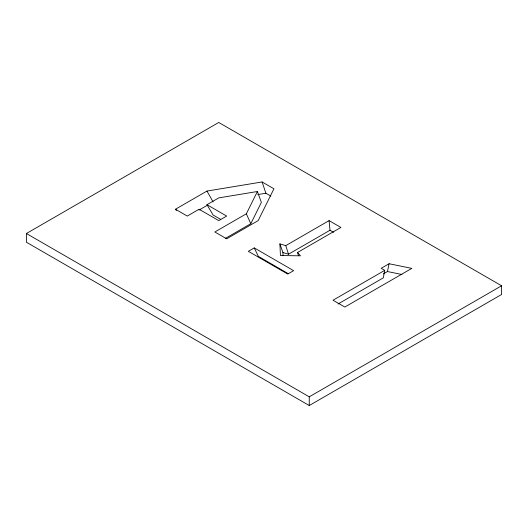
<?xml version="1.0" encoding="UTF-8"?>
<svg xmlns="http://www.w3.org/2000/svg" width="528" height="528" viewBox="0 0 528 528"><rect width="100%" height="100%" fill="white"/><g stroke="black" fill="none" stroke-linecap="round" stroke-linejoin="round"><path stroke-width="0.79" d="M384.76 270.343L333.016 300.221L344.837 307.039L411.8 268.376L389.083 263.743L381.203 268.29L384.76 270.343L383.308 277.86L338.019 304.009M383.335 273.913L387.453 271.537L389.083 263.743M176.385 210.514L175.454 209.253L206.969 191.057L262.112 181.962L273.933 188.78L258.172 220.618L226.664 238.814L214.843 231.99L246.358 213.8L257.387 191.512L218.783 197.881L206.969 204.699L213.088 215.008L220.77 219.443M225.542 238.3L250.8 223.72L261.36 202.382L257.387 191.512M26.4 233.515L218.744 122.47L501.6 285.773L501.6 294.485L309.256 405.53L26.4 242.227L26.4 233.515L309.256 396.825L501.6 285.773M199.049 210.045L207.471 205.187M254.239 247.909L248.325 251.321L287.72 274.065L293.627 270.653L254.239 247.909L258.344 256.377L288.229 273.636M297.568 252.457L300.445 255.823L280.434 255.526L279.913 243.89L285.747 245.639L329.076 220.618L340.897 227.443L297.568 252.457L298.386 255.466M279.913 243.89L282.929 252.529L288.512 254.199L330 230.248L333.538 232.294M257.763 194.575L265.888 193.235L270.838 196.093M387.453 271.537L401.953 274.494M206.969 204.699L226.664 216.071L218.783 220.618L199.089 209.253L187.275 216.071L175.454 209.253M206.969 191.057L213.088 201.947M246.358 213.8L250.8 223.72M262.112 181.962L265.888 193.235M285.747 245.639L288.512 254.199M329.076 220.618L330 230.248M282.929 252.529L283.074 255.71M309.256 396.825L309.256 405.53"/></g></svg>
